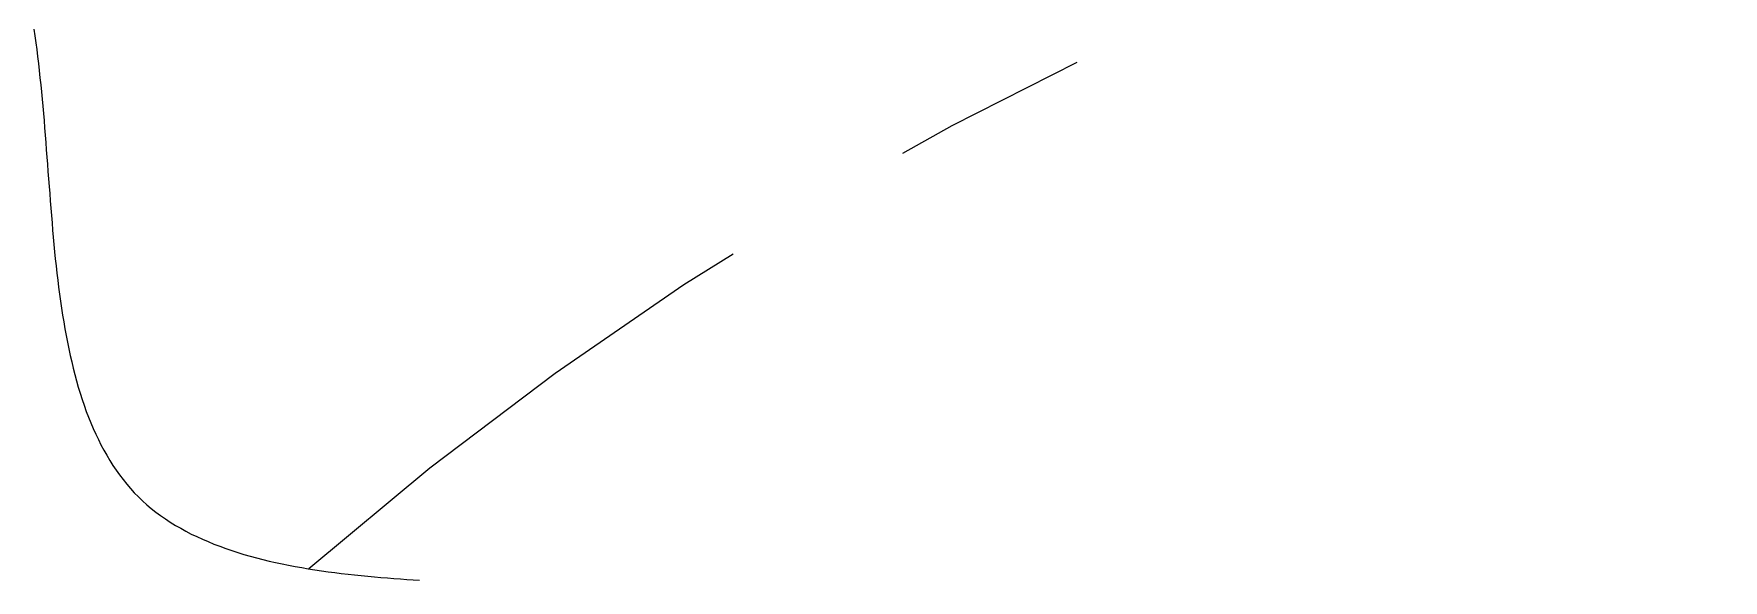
# Model space of a CAD drawing. Extents: x -649 to 408, y -49 to 438.
# Drawn here: x -498.5 to -485.63, y 175.34 to 179.5 of the extents above; entities that cross this region are included whole.
import ezdxf

# ---------------------------------------------------------------- set-up
doc = ezdxf.new("R2010")
doc.units = 0
doc.linetypes.add('PHANTOM', pattern=[15, 7.5, -1.5, 1.5, -1.5, 1.5, -1.5])
doc.layers.get('0').update_dxf_attribs({"linetype": 'CONTINUOUS'})

msp = doc.modelspace()

# ---------------------------------------------------------------- linework, layer by layer
at = {"color": 7}
msp.add_polyline3d([(-498.501, 179.537, 0), (-498.493, 179.485, 0), (-498.486, 179.433, 0), (-498.479, 179.381, 0), (-498.472, 179.328, 0), (-498.466, 179.275, 0), (-498.46, 179.221, 0), (-498.454, 179.167, 0), (-498.448, 179.113, 0), (-498.443, 179.059, 0), (-498.438, 179.004, 0), (-498.433, 178.95, 0), (-498.428, 178.895, 0), (-498.423, 178.84, 0), (-498.419, 178.784, 0), (-498.414, 178.729, 0), (-498.41, 178.674, 0), (-498.406, 178.618, 0), (-498.401, 178.562, 0), (-498.397, 178.507, 0), (-498.393, 178.451, 0), (-498.389, 178.395, 0), (-498.385, 178.339, 0), (-498.38, 178.284, 0), (-498.376, 178.228, 0), (-498.372, 178.172, 0), (-498.367, 178.117, 0), (-498.362, 178.061, 0), (-498.358, 178.006, 0), (-498.353, 177.951, 0), (-498.348, 177.896, 0), (-498.342, 177.841, 0), (-498.337, 177.786, 0), (-498.331, 177.732, 0), (-498.325, 177.677, 0), (-498.318, 177.623, 0), (-498.312, 177.57, 0), (-498.305, 177.516, 0), (-498.297, 177.463, 0), (-498.29, 177.41, 0), (-498.281, 177.358, 0), (-498.273, 177.306, 0), (-498.264, 177.254, 0), (-498.255, 177.203, 0), (-498.245, 177.152, 0), (-498.235, 177.101, 0), (-498.224, 177.051, 0), (-498.212, 177.002, 0), (-498.201, 176.952, 0), (-498.188, 176.904, 0), (-498.175, 176.856, 0), (-498.162, 176.808, 0), (-498.147, 176.762, 0), (-498.133, 176.715, 0), (-498.117, 176.67, 0), (-498.101, 176.624, 0), (-498.084, 176.58, 0), (-498.067, 176.536, 0), (-498.048, 176.493, 0), (-498.029, 176.451, 0), (-498.009, 176.409, 0), (-497.989, 176.368, 0), (-497.967, 176.328, 0), (-497.945, 176.289, 0), (-497.922, 176.25, 0), (-497.898, 176.212, 0), (-497.873, 176.175, 0), (-497.847, 176.139, 0), (-497.82, 176.104, 0), (-497.793, 176.07, 0), (-497.764, 176.036, 0), (-497.735, 176.004, 0), (-497.704, 175.972, 0), (-497.672, 175.942, 0), (-497.639, 175.912, 0), (-497.606, 175.884, 0), (-497.571, 175.856, 0), (-497.535, 175.83, 0), (-497.498, 175.804, 0), (-497.461, 175.779, 0), (-497.422, 175.755, 0), (-497.382, 175.733, 0), (-497.342, 175.71, 0), (-497.301, 175.689, 0), (-497.259, 175.669, 0), (-497.216, 175.649, 0), (-497.173, 175.631, 0), (-497.129, 175.613, 0), (-497.084, 175.596, 0), (-497.039, 175.579, 0), (-496.993, 175.563, 0), (-496.947, 175.548, 0), (-496.9, 175.534, 0), (-496.852, 175.52, 0), (-496.804, 175.507, 0), (-496.756, 175.495, 0), (-496.708, 175.483, 0), (-496.659, 175.472, 0), (-496.609, 175.462, 0), (-496.56, 175.451, 0), (-496.51, 175.442, 0), (-496.46, 175.433, 0), (-496.41, 175.424, 0), (-496.36, 175.416, 0), (-496.309, 175.409, 0), (-496.259, 175.402, 0), (-496.208, 175.395, 0), (-496.158, 175.389, 0), (-496.107, 175.383, 0), (-496.057, 175.377, 0), (-496.006, 175.372, 0), (-495.956, 175.367, 0), (-495.906, 175.362, 0), (-495.856, 175.358, 0), (-495.807, 175.354, 0), (-495.757, 175.35, 0), (-495.708, 175.347, 0), (-495.659, 175.343, 0), (-495.611, 175.34, 0), (-495.563, 175.337, 0)], dxfattribs=at)
at = {"color": 3, "linetype": 'PHANTOM'}
msp.add_arc((-478.957, 155.347), 26.6, 90, 130.9943, dxfattribs=at)

doc.saveas('drawing.dxf')
